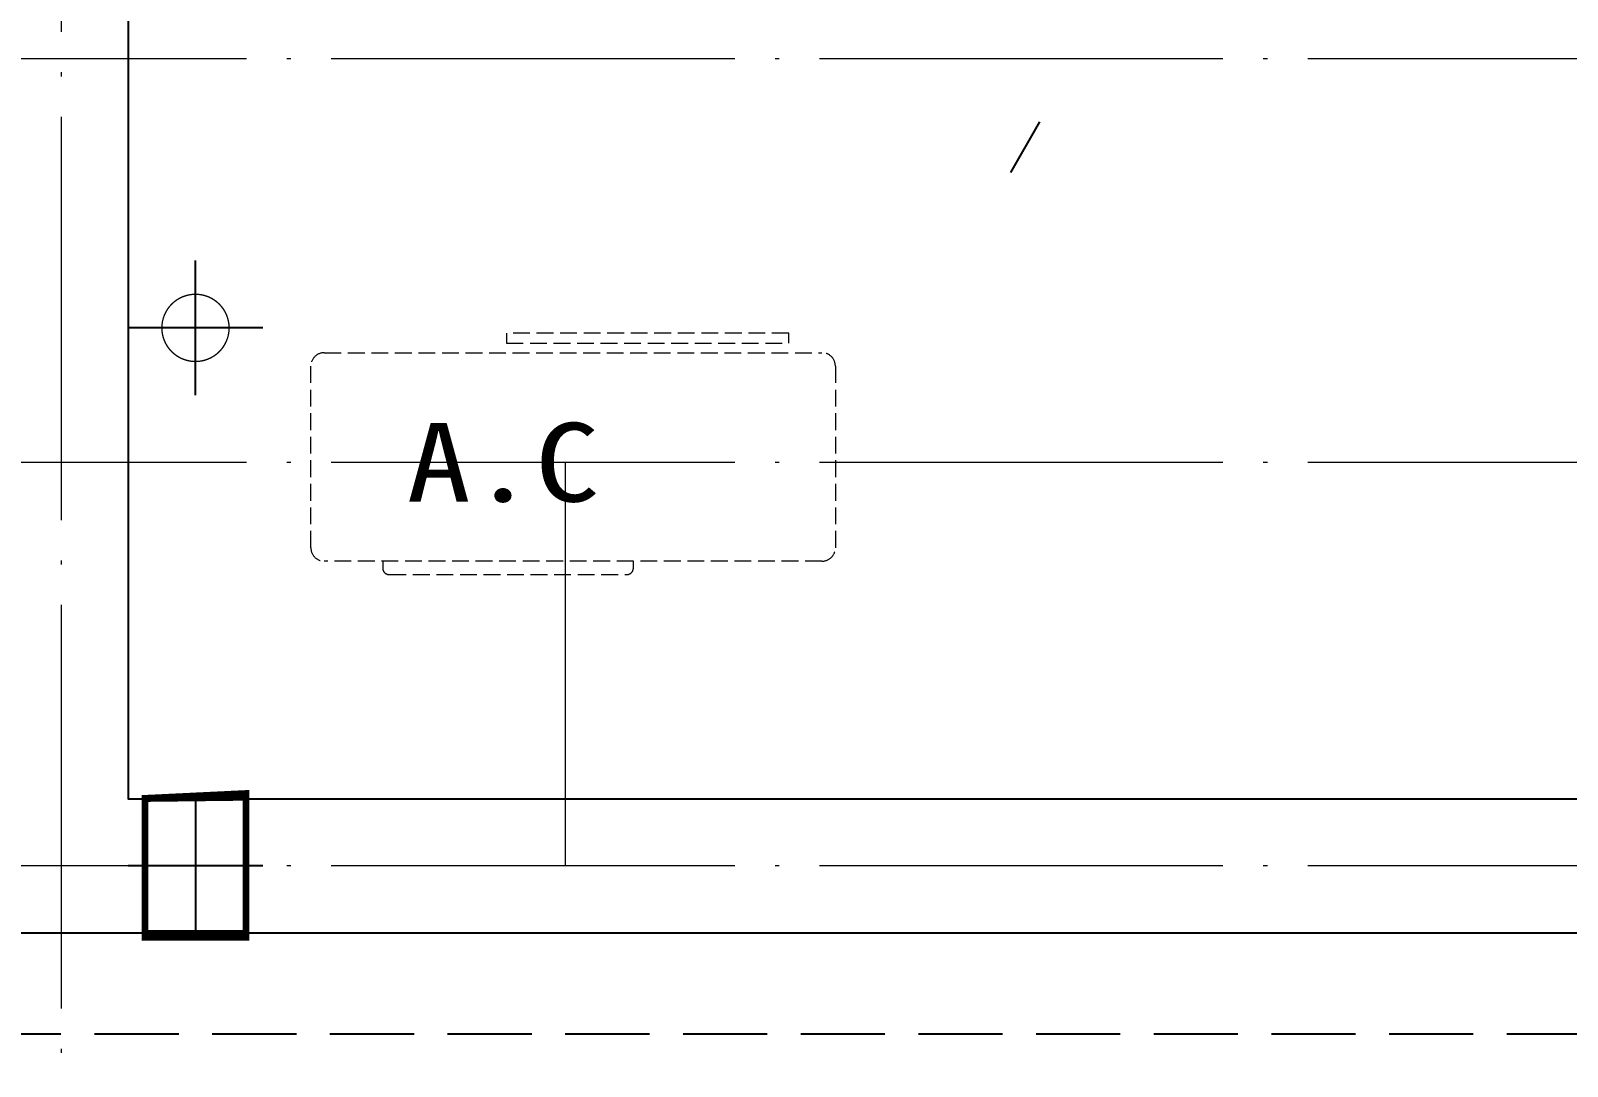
# Model space of a CAD drawing. Extents: x -518115 to 790560, y -210384 to 1628073.
# Drawn here: x 454872 to 457157, y 209109 to 210649 of the extents above; entities that cross this region are included whole.
import ezdxf

# ---------------------------------------------------------------- set-up
doc = ezdxf.new("R2010")
doc.units = 0
doc.header["$LTSCALE"] = 1000
doc.header["$MEASUREMENT"] = 0
for name, pattern in [('#P_--_20B1_001_t3$0$DASH', [0.35, 0.25, -0.1]), ('__DASH', [0.35, 0.25, -0.1]), ('DASH', [0.35, 0.25, -0.1]), ('DOTE', [2.42, 2, -0.2, 0.02, -0.2])]:
    doc.linetypes.add(name, pattern=pattern)
for name, color, linetype, lineweight in [('DOTE', 19, 'DOTE', 9), ('平面-空调预留孔', 173, 'Continuous', 15), ('空调', 76, 'Continuous', 13)]:
    doc.layers.add(name, color=color, linetype=linetype, lineweight=lineweight)
for name, color, linetype in [('ROOF', 183, 'Continuous'), ('机电标识类', 1, 'Continuous'), ('污水', 3, 'Continuous'), ('看线', 251, 'Continuous')]:
    doc.layers.add(name, color=color, linetype=linetype)
doc.styles.add('黑体', font='')
doc.styles.get('黑体').set_extended_font_data('SimHei')

# ---------------------------------------------------------------- blocks, each defined once
blk = doc.blocks.new('GDGDGDRGDR')
at = {"linetype": '__DASH', "ltscale": 0.1}
blk.add_wipeout([(425935.1, 371533.3), (425734.9, 371533.3), (425734.9, 371383.3), (425935.1, 371383.3)], dxfattribs=at).dxf.layer = '污水'
at = {"layer": '机电标识类', "color": 250, "linetype": 'DASH', "ltscale": 400}
for p, q in [((425834.8, 371358.3), (425834.8, 371558.3)), ((425935.1, 371458.3), (425734.9, 371458.3))]:
    blk.add_line(p, q, dxfattribs=at)
at = {"layer": '污水', "linetype": '__DASH', "ltscale": 0.1, "const_width": 10}
blk.add_lwpolyline([(425935.1, 371533.3), (425734.9, 371533.3), (425734.9, 371383.3), (425935.1, 371383.3)], close=True, dxfattribs=at)
blk = doc.blocks.new('GGDGDGDG')
at = {"layer": '机电标识类', "color": 250, "linetype": 'DASH', "ltscale": 400}
for p, q in [((704092.5, 766289.8), (704092.5, 766489.8)), ((704192.5, 766389.8), (703992.5, 766389.8))]:
    blk.add_line(p, q, dxfattribs=at)
at = {"layer": '空调', "color": 1, "linetype": 'DASH', "const_width": 2}
blk.add_lwpolyline([(704042.5, 766389.8, 0.999999), (704142.5, 766389.8, 0.999999), (704042.5, 766389.8)], format="xyb", dxfattribs=at)
blk = doc.blocks.new('gsergvr')
at = {"layer": '平面-空调预留孔', "linetype": 'DASH', "ltscale": 0.1}
for p, q in [((34075.4, 17176.2), (34075.4, 17166.2)), ((34448.2, 17166.2), (34448.2, 17176.2)), ((34085.4, 17156.2), (34438.2, 17156.2))]:
    blk.add_line(p, q, dxfattribs=at)
blk.add_lwpolyline([(34679.3, 17515.3), (34259.5, 17515.3), (34259.5, 17500.2), (34679.3, 17500.2)], close=True, dxfattribs=at)
blk.add_lwpolyline([(34728.6, 17176.2), (33988.6, 17176.2, -0.414214), (33968.6, 17196.2), (33968.6, 17466.2, -0.414214), (33988.6, 17486.2), (34728.6, 17486.2, -0.414214), (34748.6, 17466.2), (34748.6, 17196.2, -0.414214)], format="xyb", close=True, dxfattribs=at)
for centre, start, end in [((34085.4, 17166.2), 180, 270), ((34438.2, 17166.2), 270, 0)]:
    blk.add_arc(centre, 10, start, end, dxfattribs=at)
at = {"layer": '平面-空调预留孔', "color": 251, "linetype": 'DASH', "ltscale": 0.1, "true_color": 0x636466, "style": '黑体', "width": 1.2}
blk.add_text('A.C', height=117.05, dxfattribs=at).set_placement((34110.9, 17264.8))
blk = doc.blocks.new('rtyryrtyeeretee')
at = {"layer": '平面-空调预留孔'}
blk.add_blockref('gsergvr', (635673.5, 326705.8), dxfattribs=at)
blk = doc.blocks.new('GDGDGDSDA')
at = {"layer": 'DOTE', "linetype": 'DOTE', "ltscale": 0.3}
for p, q in [((453635, 370658.3), (453634.8, 359558.3)), ((471334.8, 362758.3), (417334.8, 362758.3)), ((471334.8, 362158.3), (417334.8, 362158.3)), ((454384.8, 362158.3), (454384.8, 361558.3)), ((471334.8, 361558.3), (417334.8, 361558.3))]:
    blk.add_line(p, q, dxfattribs=at)

msp = doc.modelspace()

# ---------------------------------------------------------------- linework, layer by layer
msp.add_line((456371.7, 210513.4), (456328.5, 210438.2))

# ---------------------------------------------------------------- block references
for name, p in [('GGDGDGDG', (-248975.9, -556182.8)), ('rtyryrtyeeretee', (-214353.9, -134021.9))]:
    msp.add_blockref(name, p)
at = {"rotation": 89.99999999979993}
msp.add_blockref('GDGDGDRGDR', (826575, -216427.8), dxfattribs=at)

# ---------------------------------------------------------------- next in the draw order: linework, layer by layer
at = {"layer": 'ROOF', "ltscale": 0.8}
for points in [[(460216.6, 220407), (460216.6, 221857), (456016.6, 221857), (456016.6, 220407), (456816.6, 220407), (456816.6, 217807.3), (454816.8, 217807.3), (454816.8, 218407), (450416.6, 218407), (450416.6, 215607), (448566.6, 215607), (448566.6, 211307.1), (455016.6, 211306.9), (455016.6, 209507), (461216.5, 209507), (461216.5, 211306.9), (467016.6, 211307.1), (467016.6, 215607), (465816.6, 215607), (465816.6, 218407), (464216.6, 218407), (464216.6, 215607), (459466.6, 215607)], [(467216.6, 209307), (448166.6, 209307), (448166.6, 211307), (447866.6, 211307)]]:
    msp.add_lwpolyline(points, dxfattribs=at)
at = {"layer": '看线', "color": 202, "linetype": '#P_--_20B1_001_t3$0$DASH', "ltscale": 0.5}
msp.add_lwpolyline([(467216.6, 211457), (468216.6, 211457), (468216.6, 209157), (448016.6, 209157), (448016.6, 210357), (445616.6, 210357)], dxfattribs=at)

# ---------------------------------------------------------------- next in the draw order: block references
msp.add_blockref('GDGDGDSDA', (1281.8, -152151.3))

doc.saveas('drawing.dxf')
